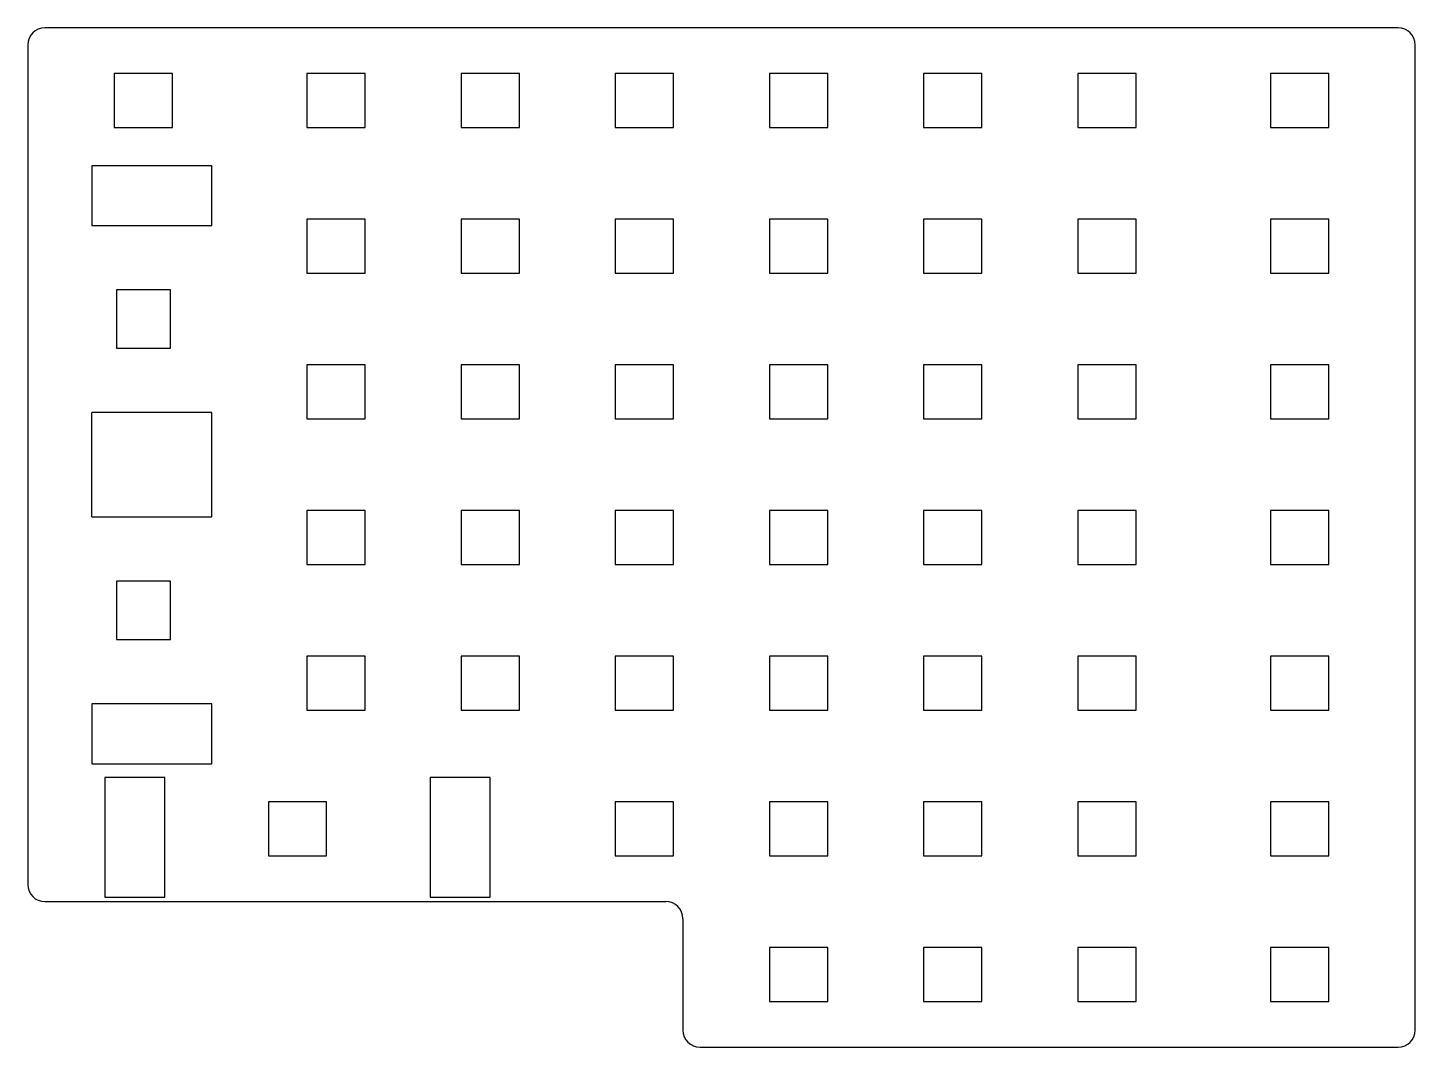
# Model space of a CAD drawing. Header units: millimetres. Extents: x 238 to 400, y -142 to -24.
import ezdxf

# ---------------------------------------------------------------- set-up
doc = ezdxf.new("R2010")
doc.units = ezdxf.units.MM

msp = doc.modelspace()

# ---------------------------------------------------------------- linework, layer by layer
for p, q in [((398.5, -23.5), (240.5, -23.5)), ((238.5, -25.5), (238.5, -123.5)), ((400.5, -140.5), (400.5, -25.5)), ((255.4, -28.85), (248.6, -28.85)), ((248.6, -28.85), (248.6, -35.15)), ((255.4, -35.15), (255.4, -28.85)), ((277.9, -28.85), (271.1, -28.85)), ((271.1, -28.85), (271.1, -35.15)), ((277.9, -35.15), (277.9, -28.85)), ((295.9, -28.85), (289.1, -28.85)), ((289.1, -28.85), (289.1, -35.15)), ((295.9, -35.15), (295.9, -28.85)), ((313.9, -28.85), (307.1, -28.85)), ((307.1, -28.85), (307.1, -35.15)), ((313.9, -35.15), (313.9, -28.85)), ((331.9, -28.85), (325.1, -28.85)), ((325.1, -28.85), (325.1, -35.15)), ((331.9, -35.15), (331.9, -28.85)), ((349.9, -28.85), (343.1, -28.85)), ((343.1, -28.85), (343.1, -35.15)), ((349.9, -35.15), (349.9, -28.85)), ((367.9, -28.85), (361.1, -28.85)), ((361.1, -28.85), (361.1, -35.15)), ((367.9, -35.15), (367.9, -28.85)), ((390.4, -28.85), (383.6, -28.85)), ((383.6, -28.85), (383.6, -35.15)), ((390.4, -35.15), (390.4, -28.85)), ((248.6, -35.15), (255.4, -35.15)), ((271.1, -35.15), (277.9, -35.15)), ((289.1, -35.15), (295.9, -35.15)), ((307.1, -35.15), (313.9, -35.15)), ((325.1, -35.15), (331.9, -35.15)), ((343.1, -35.15), (349.9, -35.15)), ((361.1, -35.15), (367.9, -35.15)), ((383.6, -35.15), (390.4, -35.15)), ((260, -39.6), (246, -39.6)), ((246, -39.6), (246, -46.6)), ((260, -46.6), (260, -39.6)), ((246, -46.6), (260, -46.6)), ((277.9, -45.85), (271.1, -45.85)), ((271.1, -45.85), (271.1, -52.15)), ((277.9, -52.15), (277.9, -45.85)), ((295.9, -45.85), (289.1, -45.85)), ((289.1, -45.85), (289.1, -52.15)), ((295.9, -52.15), (295.9, -45.85)), ((313.9, -45.85), (307.1, -45.85)), ((307.1, -45.85), (307.1, -52.15)), ((313.9, -52.15), (313.9, -45.85)), ((331.9, -45.85), (325.1, -45.85)), ((325.1, -45.85), (325.1, -52.15)), ((331.9, -52.15), (331.9, -45.85)), ((349.9, -45.85), (343.1, -45.85)), ((343.1, -45.85), (343.1, -52.15)), ((349.9, -52.15), (349.9, -45.85)), ((367.9, -45.85), (361.1, -45.85)), ((361.1, -45.85), (361.1, -52.15)), ((367.9, -52.15), (367.9, -45.85)), ((390.4, -45.85), (383.6, -45.85)), ((383.6, -45.85), (383.6, -52.15)), ((390.4, -52.15), (390.4, -45.85)), ((271.1, -52.15), (277.9, -52.15)), ((289.1, -52.15), (295.9, -52.15)), ((307.1, -52.15), (313.9, -52.15)), ((325.1, -52.15), (331.9, -52.15)), ((343.1, -52.15), (349.9, -52.15)), ((361.1, -52.15), (367.9, -52.15)), ((383.6, -52.15), (390.4, -52.15)), ((255.15, -54.1), (248.85, -54.1)), ((248.85, -54.1), (248.85, -60.9)), ((255.15, -60.9), (255.15, -54.1)), ((248.85, -60.9), (255.15, -60.9)), ((277.9, -62.85), (271.1, -62.85)), ((271.1, -62.85), (271.1, -69.15)), ((277.9, -69.15), (277.9, -62.85)), ((295.9, -62.85), (289.1, -62.85)), ((289.1, -62.85), (289.1, -69.15)), ((295.9, -69.15), (295.9, -62.85)), ((313.9, -62.85), (307.1, -62.85)), ((307.1, -62.85), (307.1, -69.15)), ((313.9, -69.15), (313.9, -62.85)), ((331.9, -62.85), (325.1, -62.85)), ((325.1, -62.85), (325.1, -69.15)), ((331.9, -69.15), (331.9, -62.85)), ((349.9, -62.85), (343.1, -62.85)), ((343.1, -62.85), (343.1, -69.15)), ((349.9, -69.15), (349.9, -62.85)), ((367.9, -62.85), (361.1, -62.85)), ((361.1, -62.85), (361.1, -69.15)), ((367.9, -69.15), (367.9, -62.85)), ((390.4, -62.85), (383.6, -62.85)), ((383.6, -62.85), (383.6, -69.15)), ((390.4, -69.15), (390.4, -62.85)), ((246, -80.6), (246, -68.4)), ((260, -68.4), (246, -68.4)), ((260, -80.6), (260, -68.4)), ((271.1, -69.15), (277.9, -69.15)), ((289.1, -69.15), (295.9, -69.15)), ((307.1, -69.15), (313.9, -69.15)), ((325.1, -69.15), (331.9, -69.15)), ((343.1, -69.15), (349.9, -69.15)), ((361.1, -69.15), (367.9, -69.15)), ((383.6, -69.15), (390.4, -69.15)), ((246, -80.6), (260, -80.6)), ((277.9, -79.85), (271.1, -79.85)), ((271.1, -79.85), (271.1, -86.15)), ((277.9, -86.15), (277.9, -79.85)), ((295.9, -79.85), (289.1, -79.85)), ((289.1, -79.85), (289.1, -86.15)), ((295.9, -86.15), (295.9, -79.85)), ((313.9, -79.85), (307.1, -79.85)), ((307.1, -79.85), (307.1, -86.15)), ((313.9, -86.15), (313.9, -79.85)), ((331.9, -79.85), (325.1, -79.85)), ((325.1, -79.85), (325.1, -86.15)), ((331.9, -86.15), (331.9, -79.85)), ((349.9, -79.85), (343.1, -79.85)), ((343.1, -79.85), (343.1, -86.15)), ((349.9, -86.15), (349.9, -79.85)), ((367.9, -79.85), (361.1, -79.85)), ((361.1, -79.85), (361.1, -86.15)), ((367.9, -86.15), (367.9, -79.85)), ((390.4, -79.85), (383.6, -79.85)), ((383.6, -79.85), (383.6, -86.15)), ((390.4, -86.15), (390.4, -79.85)), ((271.1, -86.15), (277.9, -86.15)), ((289.1, -86.15), (295.9, -86.15)), ((307.1, -86.15), (313.9, -86.15)), ((325.1, -86.15), (331.9, -86.15)), ((343.1, -86.15), (349.9, -86.15)), ((361.1, -86.15), (367.9, -86.15)), ((383.6, -86.15), (390.4, -86.15)), ((255.15, -88.1), (248.85, -88.1)), ((248.85, -88.1), (248.85, -94.9)), ((255.15, -94.9), (255.15, -88.1)), ((248.85, -94.9), (255.15, -94.9)), ((277.9, -96.85), (271.1, -96.85)), ((271.1, -96.85), (271.1, -103.15)), ((277.9, -103.15), (277.9, -96.85)), ((295.9, -96.85), (289.1, -96.85)), ((289.1, -96.85), (289.1, -103.15)), ((295.9, -103.15), (295.9, -96.85)), ((313.9, -96.85), (307.1, -96.85)), ((307.1, -96.85), (307.1, -103.15)), ((313.9, -103.15), (313.9, -96.85)), ((331.9, -96.85), (325.1, -96.85)), ((325.1, -96.85), (325.1, -103.15)), ((331.9, -103.15), (331.9, -96.85)), ((349.9, -96.85), (343.1, -96.85)), ((343.1, -96.85), (343.1, -103.15)), ((349.9, -103.15), (349.9, -96.85)), ((367.9, -96.85), (361.1, -96.85)), ((361.1, -96.85), (361.1, -103.15)), ((367.9, -103.15), (367.9, -96.85)), ((390.4, -96.85), (383.6, -96.85)), ((383.6, -96.85), (383.6, -103.15)), ((390.4, -103.15), (390.4, -96.85)), ((260, -102.4), (246, -102.4)), ((246, -102.4), (246, -109.4)), ((260, -109.4), (260, -102.4)), ((271.1, -103.15), (277.9, -103.15)), ((289.1, -103.15), (295.9, -103.15)), ((307.1, -103.15), (313.9, -103.15)), ((325.1, -103.15), (331.9, -103.15)), ((343.1, -103.15), (349.9, -103.15)), ((361.1, -103.15), (367.9, -103.15)), ((383.6, -103.15), (390.4, -103.15)), ((246, -109.4), (260, -109.4)), ((254.5, -111), (247.5, -111)), ((247.5, -111), (247.5, -125)), ((254.5, -125), (254.5, -111)), ((292.5, -111), (285.5, -111)), ((285.5, -111), (285.5, -125)), ((292.5, -125), (292.5, -111)), ((273.4, -113.85), (266.6, -113.85)), ((266.6, -113.85), (266.6, -120.15)), ((273.4, -120.15), (273.4, -113.85)), ((313.9, -113.85), (307.1, -113.85)), ((307.1, -113.85), (307.1, -120.15)), ((313.9, -120.15), (313.9, -113.85)), ((331.9, -113.85), (325.1, -113.85)), ((325.1, -113.85), (325.1, -120.15)), ((331.9, -120.15), (331.9, -113.85)), ((349.9, -113.85), (343.1, -113.85)), ((343.1, -113.85), (343.1, -120.15)), ((349.9, -120.15), (349.9, -113.85)), ((367.9, -113.85), (361.1, -113.85)), ((361.1, -113.85), (361.1, -120.15)), ((367.9, -120.15), (367.9, -113.85)), ((390.4, -113.85), (383.6, -113.85)), ((383.6, -113.85), (383.6, -120.15)), ((390.4, -120.15), (390.4, -113.85)), ((266.6, -120.15), (273.4, -120.15)), ((307.1, -120.15), (313.9, -120.15)), ((325.1, -120.15), (331.9, -120.15)), ((343.1, -120.15), (349.9, -120.15)), ((361.1, -120.15), (367.9, -120.15)), ((383.6, -120.15), (390.4, -120.15)), ((240.5, -125.5), (313, -125.5)), ((247.5, -125), (254.5, -125)), ((285.5, -125), (292.5, -125)), ((315, -127.5), (315, -140.5)), ((331.9, -130.85), (325.1, -130.85)), ((325.1, -130.85), (325.1, -137.15)), ((331.9, -137.15), (331.9, -130.85)), ((349.9, -130.85), (343.1, -130.85)), ((343.1, -130.85), (343.1, -137.15)), ((349.9, -137.15), (349.9, -130.85)), ((367.9, -130.85), (361.1, -130.85)), ((361.1, -130.85), (361.1, -137.15)), ((367.9, -137.15), (367.9, -130.85)), ((390.4, -130.85), (383.6, -130.85)), ((383.6, -130.85), (383.6, -137.15)), ((390.4, -137.15), (390.4, -130.85)), ((325.1, -137.15), (331.9, -137.15)), ((343.1, -137.15), (349.9, -137.15)), ((361.1, -137.15), (367.9, -137.15)), ((383.6, -137.15), (390.4, -137.15)), ((317, -142.5), (398.5, -142.5))]:
    msp.add_line(p, q)
for centre, start, end in [((240.5, -25.5), 90, 180), ((398.5, -25.5), 0, 90), ((240.5, -123.5), 180, 270), ((313, -127.5), 0, 90), ((317, -140.5), 180, 270), ((398.5, -140.5), 270, 0)]:
    msp.add_arc(centre, 2, start, end)

doc.saveas('drawing.dxf')
